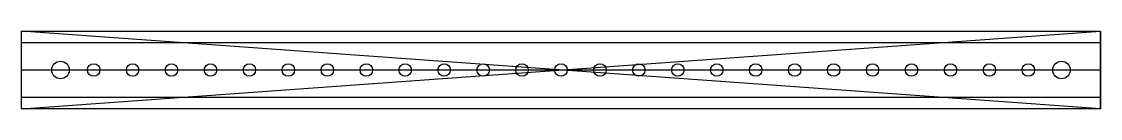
# Model space of a CAD drawing. Header units: millimetres. Extents: x -138 to 138, y -10 to 10.
import ezdxf

# ---------------------------------------------------------------- set-up
doc = ezdxf.new("R2010")
doc.units = ezdxf.units.MM
doc.layers.get('0').update_dxf_attribs({"linetype": 'CONTINUOUS'})

msp = doc.modelspace()

# ---------------------------------------------------------------- linework, layer by layer
for p, q in [((-138.5, -10), (-138.5, 10)), ((-138.5, 10), (138.5, 10)), ((138.5, -10), (-138.5, 10)), ((-138.5, -10), (138.5, 10)), ((-138.5, 10), (138.5, 10)), ((-138.5, 7), (-138.5, 10)), ((-138.5, 7), (-138.5, 10)), ((138.5, 10), (138.5, -10)), ((138.5, -10), (138.5, 10)), ((138.5, 10), (138.5, 7)), ((138.5, 7), (-138.5, 7)), ((-138.5, 0), (138.5, 0)), ((-138.5, -7), (138.5, -7)), ((-138.5, -10), (-138.5, -7)), ((-138.5, -10), (-138.5, -7)), ((138.5, -7), (138.5, -10)), ((138.5, -10), (-138.5, -10)), ((138.5, -10), (-138.5, -10))]:
    msp.add_line(p, q)
for centre, radius in [((-128.5, 0), 2.25), ((-120, 0), 1.6), ((-110, 0), 1.6), ((-100, 0), 1.6), ((-90, 0), 1.6), ((-80, 0), 1.6), ((-70, 0), 1.6), ((-60, 0), 1.6), ((-50, 0), 1.6), ((-40, 0), 1.6), ((-30, 0), 1.6), ((-20, 0), 1.6), ((-10, 0), 1.6), ((0, 0), 1.6), ((10, 0), 1.6), ((20, 0), 1.6), ((30, 0), 1.6), ((40, 0), 1.6), ((50, 0), 1.6), ((60, 0), 1.6), ((70, 0), 1.6), ((80, 0), 1.6), ((90, 0), 1.6), ((100, 0), 1.6), ((110, 0), 1.6), ((120, 0), 1.6), ((128.5, 0), 2.25)]:
    msp.add_circle(centre, radius)

doc.saveas('drawing.dxf')
